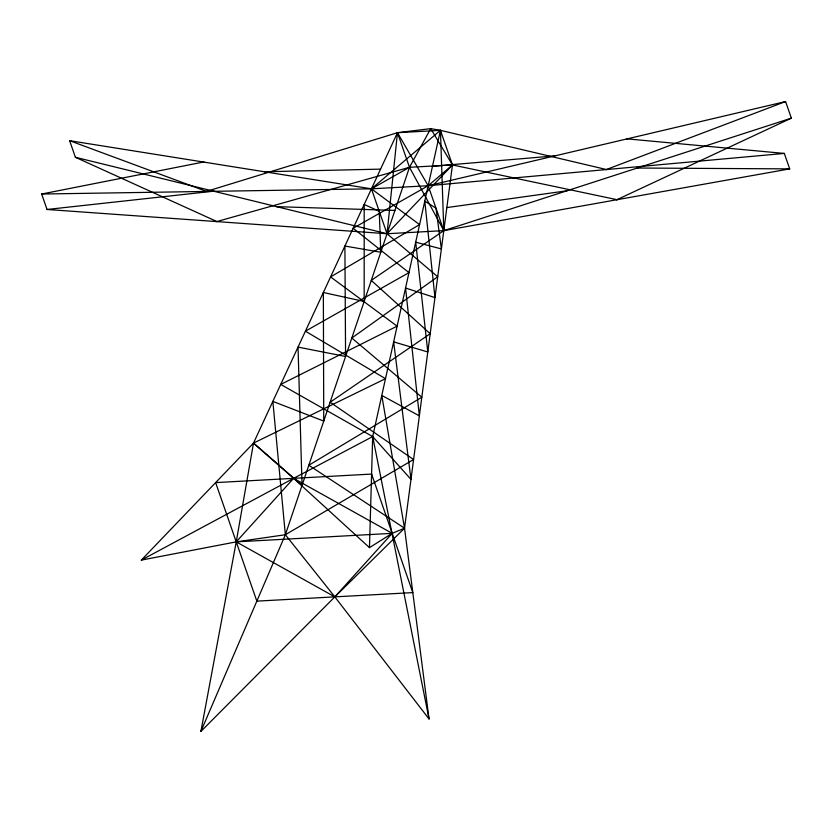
<?xml version="1.0" encoding="UTF-8"?>
<svg xmlns="http://www.w3.org/2000/svg" width="833" height="833" viewBox="0 0 833 833"><rect width="100%" height="100%" fill="white"/><g stroke="black" fill="none" stroke-linecap="round" stroke-linejoin="round"><path stroke-width="1.25" d="M206.178 191.475L397.466 132.697L430.723 128.626L440.438 130.344L452.465 164.944L404.536 528.205L392.197 533.339L369.467 547.645L372.684 436.586L440.438 130.344L606.632 169.578M617.118 199.712L452.465 164.944L428.183 185.728L353.15 228.242L408.961 272.641L305.419 331.18L385.492 378.692L253.503 443.104L302.035 485.347L298.027 347.101L345.58 356.472L344.904 246.037L380.796 252.243L379.244 211.28L364.188 204.46L364.167 301.463L323.35 292.508L323.745 421.082L272.849 401.391L285.355 534.724L334.824 596.865L429.037 718.973L404.536 528.205L308.824 465.251L421.821 397.226L351.818 338.011L437.71 276.764L387.043 233.74L397.466 132.697L440.438 130.344L443.802 230.637L371.279 280.398L430.192 333.731L330.118 402.235L413.595 459.524L285.355 534.724L236.239 541.866L141.329 560.109L253.503 443.104L397.466 132.697L428.183 185.728L443.802 230.637L789.694 168.88L784.322 153.428L626.687 138.84M217.038 221.609L75.407 157.291L69.639 140.683L371.435 188.831L419.582 224.618L330.576 276.92L397.112 326.161L280.721 384.419L372.684 436.586L410.971 479.392L393.634 341.874L427.787 351.974L415.698 242.174L441.386 248.932L435.992 208.188L424.778 201.149L434.961 297.589L405.556 288.02L419.363 415.865L381.785 395.436L404.536 528.205L334.824 596.865L200.888 731.447L236.239 541.866L253.503 443.104L293.612 478.34L369.467 547.645M203.887 161.946L41.65 194.027L47.023 209.479L387.043 233.74L452.465 164.944L430.723 128.626L409.492 167.298L285.355 534.724L200.888 731.447M141.329 560.109L293.612 478.34L392.197 533.339L334.824 596.865L236.239 541.866L293.612 478.34L372.684 436.586L429.037 718.973M41.65 194.027L371.435 188.831L440.438 130.344M371.435 188.831L428.183 185.728L785.581 101.553L791.35 118.151L443.802 230.637L387.043 233.74L371.435 188.831L409.492 167.298L452.465 164.944M616.753 199.764L791.35 118.151M606.257 169.578L785.581 101.553M216.653 221.609L409.492 167.298L443.802 230.637M446.842 207.584L567.117 190.767M47.023 209.479L214.039 191.142M428.183 185.728L784.322 153.428M432.483 166.298L554.986 155.875M236.239 541.866L392.197 533.339M264.342 171.765L380.566 169.13M636.839 168.027L789.694 168.88M276.462 206.646L394.925 210.426M75.407 157.291L387.043 233.74M69.639 140.683L206.542 191.423M397.466 132.697L409.492 167.298M371.601 474.081L215.632 482.609L256.845 601.134L412.804 592.607L371.601 474.081"/></g></svg>
